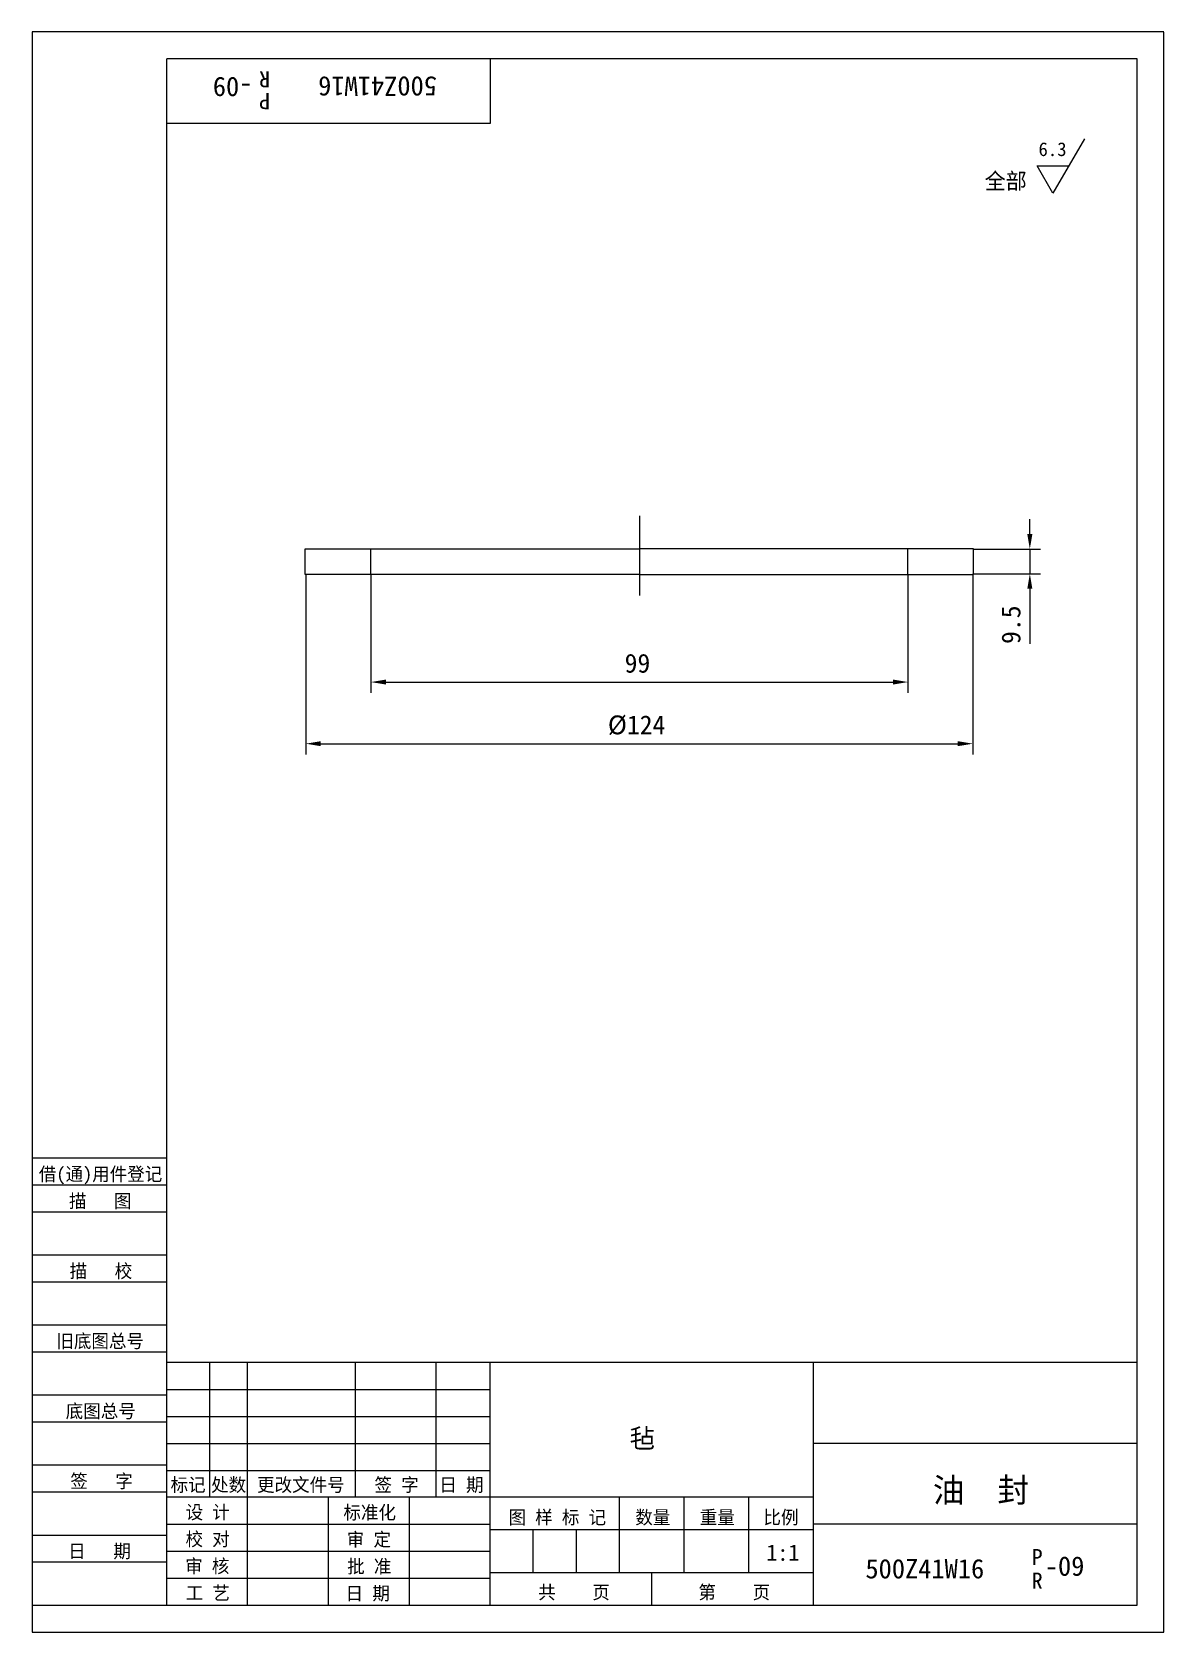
# Model space of a CAD drawing. Header units: metres. Extents: x 0 to 210, y 0 to 297.
import ezdxf

# ---------------------------------------------------------------- set-up
doc = ezdxf.new("R2010")
doc.units = ezdxf.units.M
for name, color, linetype in [('C', 6, 'Continuous'), ('D', 1, 'Continuous'), ('FL', 5, 'Continuous'), ('T', 7, 'Continuous'), ('TL', 4, 'Continuous')]:
    doc.layers.add(name, color=color, linetype=linetype)

# ---------------------------------------------------------------- blocks, each defined once
blk = doc.blocks.new('TUKUN4')
at = {"layer": 'FL'}
for p, q in [((0, 297), (0, 0)), ((210, 297), (0, 297)), ((210, 0), (210, 297)), ((0, 78), (25, 78)), ((0, 70), (25, 70)), ((0, 65), (25, 65)), ((0, 57), (25, 57)), ((0, 52), (25, 52)), ((33, 25), (33, 50)), ((40, 5), (40, 50)), ((60, 25), (60, 50)), ((75, 25), (75, 50)), ((25, 45), (85, 45)), ((0, 44), (25, 44)), ((0, 39), (25, 39)), ((25, 40), (85, 40)), ((25, 35), (85, 35)), ((0, 31), (25, 31)), ((25, 30), (85, 30)), ((0, 26), (25, 26)), ((70, 5), (70, 25)), ((0, 18), (25, 18)), ((25, 20), (85, 20)), ((25, 15), (85, 15)), ((0, 13), (25, 13)), ((25, 10), (85, 10)), ((0, 0), (210, 0))]:
    blk.add_line(p, q, dxfattribs=at)
at = {"layer": 'TL'}
for p, q in [((25, 5), (25, 292)), ((205, 292), (25, 292)), ((85, 292), (85, 280)), ((205, 5), (205, 292)), ((85, 280), (25, 280)), ((0, 88), (25, 88)), ((0, 83), (25, 83)), ((205, 50), (25, 50)), ((85, 5), (85, 50)), ((145, 5), (145, 50)), ((205, 35), (145, 35)), ((145, 25), (25, 25)), ((55, 5), (55, 25)), ((109, 11), (109, 25)), ((121, 11), (121, 25)), ((133, 11), (133, 25)), ((85, 19), (145, 19)), ((93, 11), (93, 19)), ((101, 11), (101, 19)), ((205, 20), (145, 20)), ((145, 11), (85, 11)), ((115, 5), (115, 11)), ((0, 5), (205, 5))]:
    blk.add_line(p, q, dxfattribs=at)
at = {"layer": 'T'}
for s, p in [('借(通)用件登记', (1.26, 83.76)), ('描   图', (6.86, 78.76)), ('描   校', (6.98, 65.76)), ('旧底图总号', (4.52, 52.76)), ('底图总号', (6.25, 39.76)), ('签   字', (7.1, 26.76)), ('标记', (25.71, 26.07)), ('处数', (33.22, 26.07)), ('更改文件号', (41.75, 26.07)), ('签 字', (63.53, 26.07)), ('日 期', (75.57, 26.07)), ('设 计', (28.5, 20.99)), ('标准化', (57.77, 20.93)), ('图 样 标 记', (88.4, 20.04)), ('数量', (111.92, 20.04)), ('重量', (123.88, 20.04)), ('比例', (135.7, 20.04)), ('校 对', (28.48, 15.99)), ('审 定', (58.39, 15.93)), ('日   期', (6.72, 13.76)), ('审 核', (28.41, 10.99)), ('批 准', (58.46, 10.93)), ('共    页', (93.91, 6.13)), ('第    页', (123.62, 6.13)), ('工 艺', (28.52, 5.99)), ('日 期', (58.18, 5.93))]:
    blk.add_text(s, height=2.5, dxfattribs=at).set_placement(p)

msp = doc.modelspace()

# ---------------------------------------------------------------- linework, layer by layer
at = {"layer": 'C'}
msp.add_line((112.69, 207.19), (112.69, 192.42), dxfattribs=at)
at = {"layer": 'D'}
for p, q in [((195.24, 277.2), (189.39, 267.06)), ((186.46, 272.13), (192.32, 272.13)), ((189.39, 267.06), (186.46, 272.13)), ((185.11, 203.79), (185.11, 206.59)), ((174.69, 200.99), (187.11, 200.99)), ((185.11, 200.99), (185.11, 196.44)), ((50.78, 196.44), (50.78, 162.89)), ((62.86, 196.31), (62.86, 174.33)), ((162.51, 196.31), (162.51, 174.33)), ((174.53, 196.44), (187.11, 196.44)), ((174.53, 196.44), (174.53, 162.89)), ((185.11, 193.64), (185.11, 190.84)), ((185.11, 190.84), (185.11, 183.41)), ((65.66, 176.33), (159.71, 176.33)), ((53.58, 164.89), (171.73, 164.89))]:
    msp.add_line(p, q, dxfattribs=at)
for points in [[(184.64, 203.79), (185.58, 203.79), (185.11, 200.99)], [(184.64, 193.64), (185.58, 193.64), (185.11, 196.44)], [(65.66, 176.8), (65.66, 175.87), (62.86, 176.33)], [(159.71, 176.8), (159.71, 175.87), (162.51, 176.33)], [(53.58, 165.36), (53.58, 164.43), (50.78, 164.89)], [(171.73, 165.36), (171.73, 164.43), (174.53, 164.89)]]:
    msp.add_solid(points, dxfattribs=at)
at = {"layer": 'TL'}
for p, q in [((50.69, 201.06), (63.19, 201.06)), ((50.69, 196.31), (50.69, 201.06)), ((62.86, 196.31), (62.86, 200.97)), ((63.19, 201.06), (112.69, 201.06)), ((162.19, 201.06), (112.69, 201.06)), ((174.69, 201.06), (162.19, 201.06)), ((162.51, 196.31), (162.51, 200.97)), ((174.69, 196.31), (174.69, 201.06)), ((63.19, 196.31), (50.69, 196.31)), ((112.69, 196.31), (63.19, 196.31)), ((112.69, 196.31), (162.19, 196.31)), ((162.19, 196.31), (174.69, 196.31))]:
    msp.add_line(p, q, dxfattribs=at)

# ---------------------------------------------------------------- block references
at = {"layer": 'D'}
msp.add_blockref('TUKUN4', (0, 0), dxfattribs=at)

# ---------------------------------------------------------------- texts
for s, height, rotation, p in [('-09', 3.6, 180, (40.89, 288.6)), ('R', 3, 180, (44.17, 289.7)), ('500Z41W16', 3.6, 180, (75.13, 288.72)), ('P', 3, 180, (44.17, 285.66)), ('9.5', 3.5, 90, (183.36, 183.41))]:
    msp.add_text(s, height=height, rotation=rotation, dxfattribs=at).set_placement(p)
for s, height, p in [('6.3', 2.55, (186.72, 273.97)), ('全部', 3, (176.74, 267.84)), ('99', 3.5, (109.94, 178.08)), ('%%C124', 3.5, (106.83, 166.64)), ('毡', 3.6, (110.88, 34.12)), ('油  封', 4.5, (167.14, 24.09)), ('1:1', 3, (136.23, 13.23)), ('P', 3, (185.45, 12.41)), ('500Z41W16', 3.6, (154.61, 9.95)), ('-09', 3.6, (187.89, 10.44)), ('R', 3, (185.45, 8.03))]:
    msp.add_text(s, height=height, dxfattribs=at).set_placement(p)

doc.saveas('drawing.dxf')
